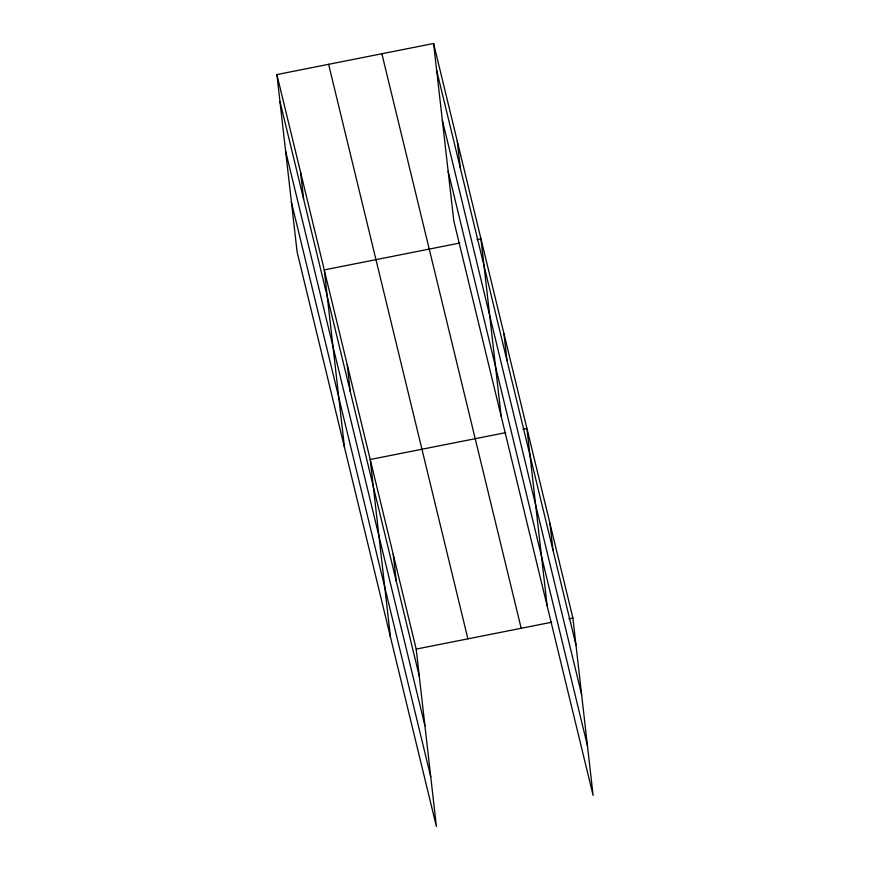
<?xml version="1.0" encoding="UTF-8"?>
<svg xmlns="http://www.w3.org/2000/svg" width="870" height="870" viewBox="0 0 870 870"><rect width="100%" height="100%" fill="white"/><g stroke="black" fill="none" stroke-linecap="round" stroke-linejoin="round"><path stroke-width="1.3" d="M276.888 74.57L416.197 649.096L436.403 826.5L297.105 251.974L276.888 74.57L433.597 43.5L572.895 618.026L593.112 795.43L453.803 220.904L433.597 43.5M459.741 243.045L324.249 269.907L344.466 447.31M476.977 239.631L480.958 238.837L501.174 416.241M505.709 432.64L370.228 459.501L390.434 636.905M522.946 429.225L526.926 428.431L547.143 605.835M416.197 649.096L551.689 622.235M568.926 618.82L572.895 618.026M436.653 70.394L575.962 644.92M442.319 120.06L581.628 694.586M448.148 171.227L587.457 745.764M381.876 53.755L521.184 628.281M328.599 64.315L467.908 638.841M279.955 101.464L419.253 675.99M285.61 151.13L424.919 725.656M291.439 202.308L430.748 776.834M549.916 523.229L552.983 550.123M503.947 333.634L507.003 360.528M457.272 141.168L460.339 168.062M393.207 554.299L396.274 581.193M347.239 364.704L350.305 391.598M300.574 172.238L303.63 199.132"/></g></svg>
